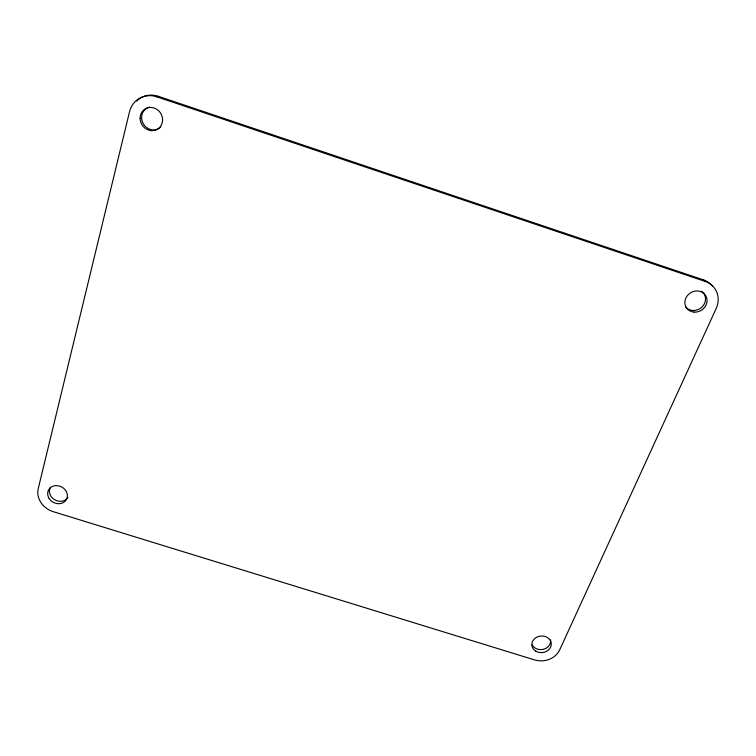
<?xml version="1.0" encoding="UTF-8"?>
<svg xmlns="http://www.w3.org/2000/svg" width="756" height="756" viewBox="0 0 756 756"><rect width="100%" height="100%" fill="white"/><g stroke="black" fill="none" stroke-linecap="round" stroke-linejoin="round"><path stroke-width="1.13" d="M703.543 279.909L705.055 281.383A22.803 20.563 -31.3 0 1 716.225 308.382L559.657 649.924A19.467 16.613 -5 0 1 534.549 659.903L53.289 511.689A20.289 17.511 26.7 0 1 38.216 488.726L129.522 111.756A23.767 21.952 57.7 0 1 156.908 96.834L158.287 96.296L703.543 279.909A22.689 20.459 -31.4 0 1 712.473 286.033M156.908 96.834L705.055 281.383M160.754 127.046A11.822 10.924 57.8 0 1 143.149 123.578A11.822 10.924 57.8 0 1 149.707 107.059M67.917 497.42A10.093 8.722 26.7 0 1 54.668 499.782A10.093 8.722 26.7 0 1 50.482 487.28M701.473 291.221A11.34 10.234 -31.4 0 1 702.116 306.927A11.34 10.234 -31.4 0 1 685.579 306.955M550.557 639.888A9.686 8.278 -5.1 0 1 543.687 649.243A9.686 8.278 -5.1 0 1 532.139 644.915M136.656 101.068A23.634 21.839 57.8 0 1 138.074 99.773M138.83 99.178A23.634 21.839 57.8 0 1 158.287 96.296M140.115 118.342A11.879 10.981 57.7 0 0 157.087 129.437A11.879 10.981 57.7 0 0 156.861 109.327A11.879 10.981 57.7 0 0 140.115 118.342M49.187 498.582A10.14 8.751 26.7 0 0 66.282 499.782A10.14 8.751 26.7 0 0 57.125 485.645A10.14 8.751 26.7 0 0 49.187 498.582M694.197 312.115A11.406 10.282 -31.3 0 0 706.35 296.891A11.406 10.282 -31.3 0 0 687.346 295.643A11.406 10.282 -31.3 0 0 694.197 312.115M535.796 651.133A9.733 8.307 -5 0 0 551.228 645.01A9.733 8.307 -5 0 0 537.686 636.779A9.733 8.307 -5 0 0 535.796 651.133"/></g></svg>
